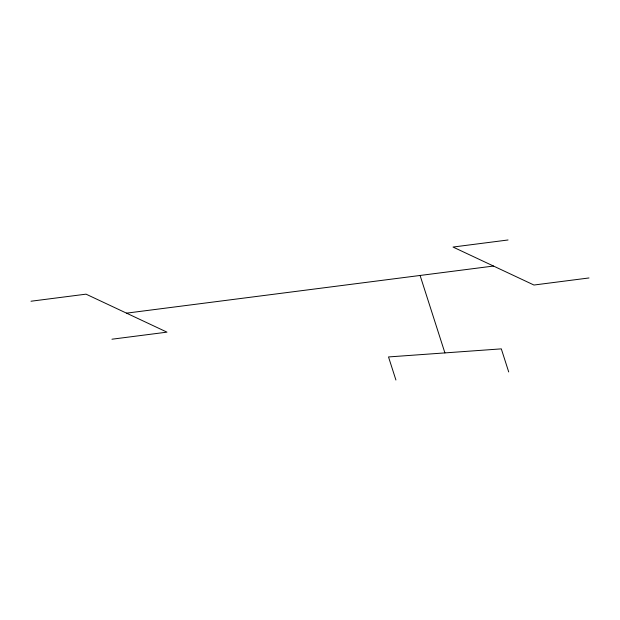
<?xml version="1.0" encoding="UTF-8"?>
<svg xmlns="http://www.w3.org/2000/svg" width="620" height="620" viewBox="0 0 620 620"><rect width="100%" height="100%" fill="white"/><g stroke="black" fill="none" stroke-linecap="round" stroke-linejoin="round"><path stroke-width="0.93" d="M31 301.227L86.048 294.159L166.989 332.149L111.949 339.21M508.051 239.979L453.011 247.047L533.952 285.029L589 277.962M126.519 313.154L493.481 266.042M508.71 371.946L501.309 348.866L388.515 356.942L395.917 380.021M420.089 275.458L444.912 352.904"/></g></svg>
